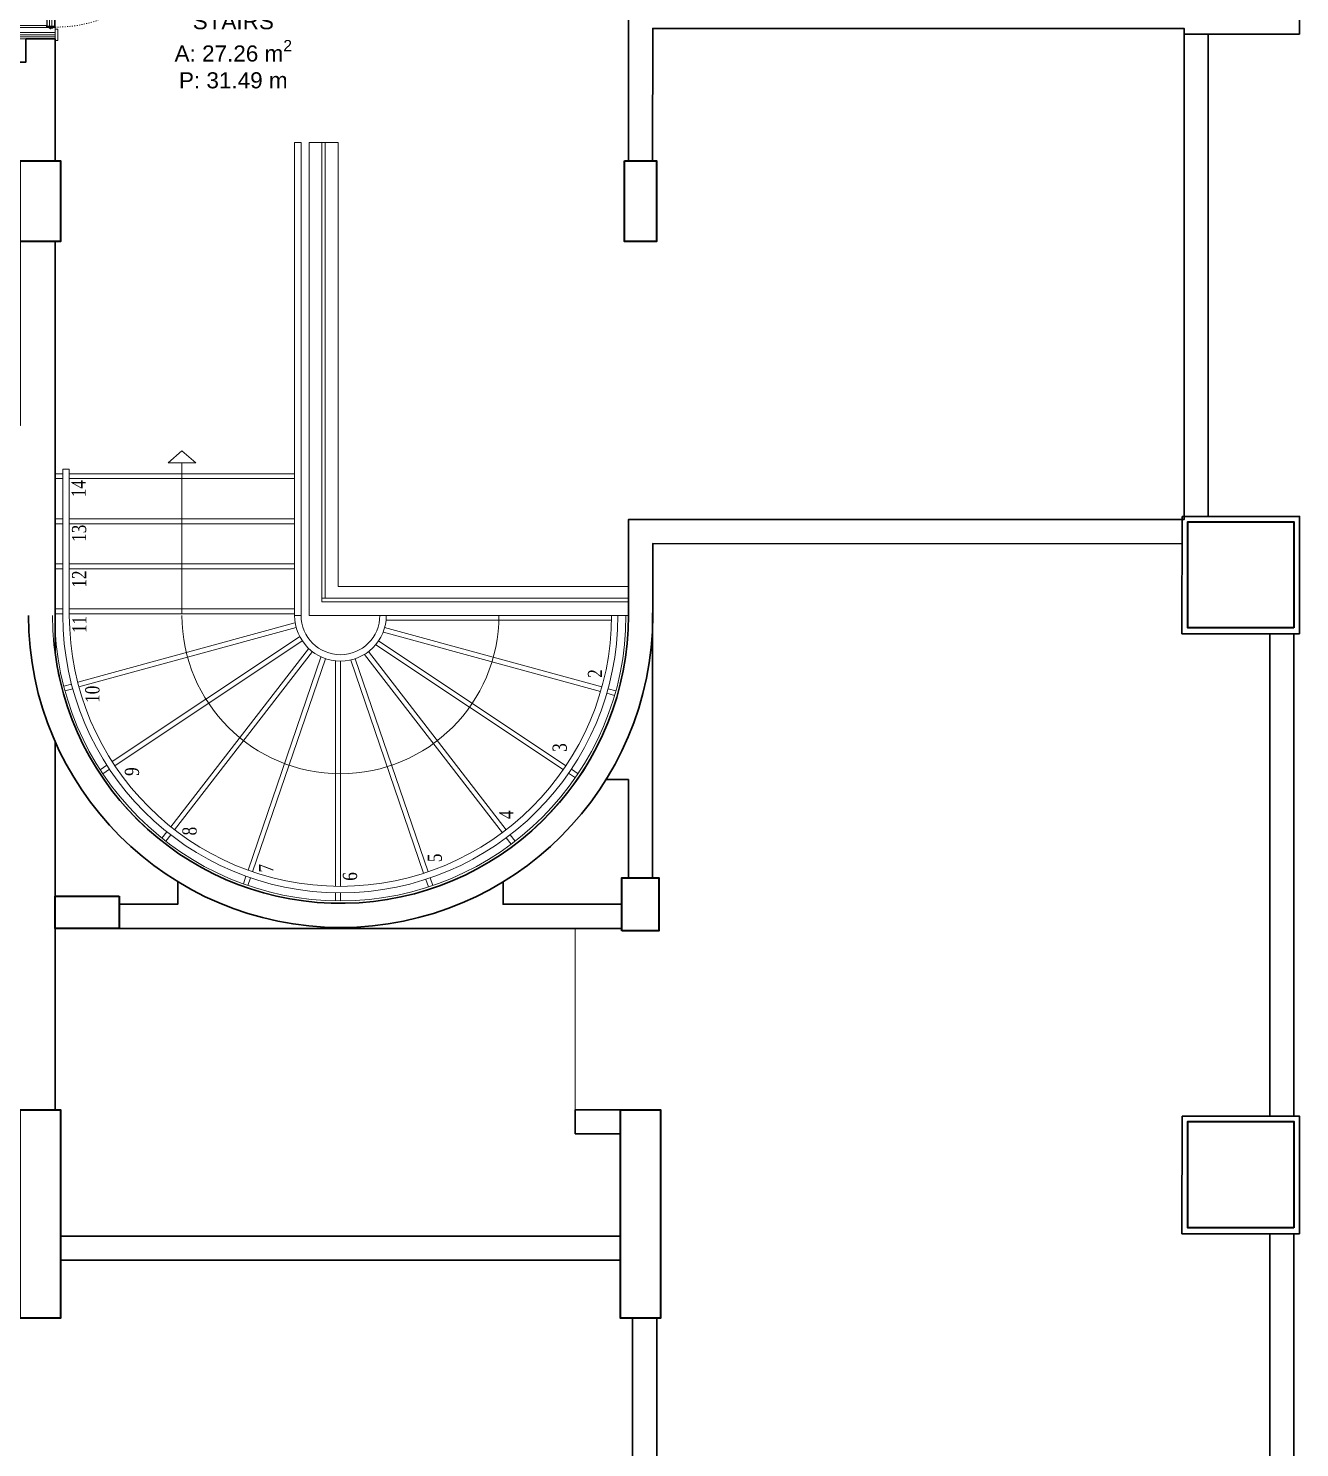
# Model space of a CAD drawing. Header units: centimetres. Extents: x 118932 to 154602, y -32682 to -23521.
# Drawn here: x 140972 to 141762, y -31239 to -30357 of the extents above; entities that cross this region are included whole.
import ezdxf

# ---------------------------------------------------------------- set-up
doc = ezdxf.new("R2010")
doc.units = ezdxf.units.CM
doc.header["$LTSCALE"] = 50
doc.header["$MEASUREMENT"] = 0
doc.linetypes.add('ACAD_ISO03W100', pattern=[30, 12, -18])
for name, color, linetype, lineweight, true_color in [('GEN_00_BL_Yazı', 7, 'Continuous', 0, 0x4f5250), ('GEN_00_BL_Ölçü Dış', 7, 'Continuous', 5, 0x766a5e), ('GEN_01_TA_Kolon', 7, 'Continuous', 35, 0xd05d28), ('GEN_01_TA_Merdiven', 7, 'Continuous', 13, 0x816183), ('GEN_02_TF_Islak Hacim', 7, 'Continuous', 5, 0x007cb0), ('GEN_02_TF_Kapı', 7, 'Continuous', 9, 0x4a3526), ('GEN_02_TF_Pencere', 7, 'Continuous', 9, 0x6093ac), ('GEN_05_ML_Ahşap', 7, 'Continuous', 9, 0x745e3d), ('GEN_05_ML_Alçıpan_giydirme', 7, 'Continuous', 18, 0x7ebab5), ('GEN_05_ML_Cam', 7, 'Continuous', 9, 0x637d96), ('GEN_06_GR_İnce', 7, 'Continuous', 13, 0xb0b0a9), ('KALACAK DUVARLAR', 7, 'Continuous', 30, 0x005387)]:
    doc.layers.add(name, color=color, linetype=linetype, lineweight=lineweight, true_color=true_color)
doc.styles.add('ARIAL', font='arial.ttf')
doc.styles.add('arial_1_18', font='arial.ttf', dxfattribs={"height": 0.2})
doc.styles.add('Arial_6', font='arial.ttf', dxfattribs={"height": 59.5325})
doc.styles.add('NEW-ROMAN', font='times.ttf', dxfattribs={"width": 0.7, "height": 15})

# ---------------------------------------------------------------- blocks, each defined once
blk = doc.blocks.new('LEVEL 0_B BLOK_MERDİVEN')
at = {"layer": 'GEN_01_TA_Merdiven'}
for p, q in [((2180.9, -862.4, 0), (2189.55, -854.74, 0)), ((2198.2, -862.4, 0), (2189.55, -854.74, 0)), ((2198.2, -862.4, 0), (2180.9, -862.4, 0)), ((2189.55, -956.14, 0), (2189.55, -862.4, 0)), ((2110.55, -869.14, 0), (2115.55, -869.14, 0)), ((2119.55, -869.14, 0), (2259.55, -869.14, 0)), ((2110.55, -897.14, 0), (2115.55, -897.14, 0)), ((2119.55, -897.14, 0), (2259.55, -897.14, 0)), ((2110.55, -925.14, 0), (2115.55, -925.14, 0)), ((2119.55, -925.14, 0), (2259.55, -925.14, 0)), ((2110.55, -953.14, 0), (2115.55, -953.14, 0)), ((2119.55, -953.14, 0), (2259.55, -953.14, 0)), ((2259.77, -961.78, 0), (2124.77, -998.77, 0)), ((2456.52, -960.14, 0), (2316.39, -960.14, 0)), ((2262.67, -970.46, 0), (2146.21, -1048.1, 0)), ((2314.74, -967.57, 0), (2449.74, -1004.56, 0)), ((2268.25, -977.86, 0), (2182.65, -1088.61, 0)), ((2310.1, -975.45, 0), (2426.56, -1053.09, 0)), ((2275.98, -983.13, 0), (2230.64, -1115.56, 0)), ((2285.05, -985.64, 0), (2285.05, -1125.62, 0)), ((2294.44, -985.08, 0), (2339.78, -1117.51, 0)), ((2303.1, -981.53, 0), (2388.69, -1092.28, 0)), ((2120.91, -999.83, 0), (2116.06, -1001.15, 0)), ((2453.6, -1005.61, 0), (2458.45, -1006.94, 0)), ((2142.88, -1050.32, 0), (2138.7, -1053.11, 0)), ((2429.89, -1055.31, 0), (2434.07, -1058.1, 0)), ((2180.21, -1091.78, 0), (2177.14, -1095.76, 0)), ((2391.14, -1095.45, 0), (2394.21, -1099.42, 0)), ((2229.35, -1119.35, 0), (2227.72, -1124.1, 0)), ((2341.07, -1121.29, 0), (2342.7, -1126.05, 0)), ((2285.05, -1129.62, 0), (2285.05, -1134.64, 0))]:
    blk.add_line(p, q, dxfattribs=at)
at = {"layer": 'GEN_01_TA_Merdiven', "linetype": 'Continuous'}
for p, q in [((2110.55, -872.14, 0), (2115.55, -872.14, 0)), ((2115.55, -957.14, 0), (2115.55, -866.14, 0)), ((2115.55, -866.14, 0), (2119.55, -866.14, 0)), ((2119.55, -957.14, 0), (2119.55, -866.14, 0)), ((2119.55, -872.14, 0), (2259.55, -872.14, 0)), ((2110.55, -900.14, 0), (2115.55, -900.14, 0)), ((2119.55, -900.14, 0), (2259.55, -900.14, 0)), ((2110.55, -928.14, 0), (2115.55, -928.14, 0)), ((2119.55, -928.14, 0), (2259.55, -928.14, 0)), ((2110.55, -956.14, 0), (2115.55, -956.14, 0)), ((2119.55, -956.14, 0), (2259.55, -956.14, 0)), ((2260.56, -964.67, 0), (2125.54, -1001.67, 0)), ((2315.53, -964.67, 0), (2450.56, -1001.67, 0)), ((2264.33, -972.95, 0), (2147.85, -1050.61, 0)), ((2311.76, -972.95, 0), (2428.25, -1050.61, 0)), ((2270.62, -979.69, 0), (2185.01, -1090.47, 0)), ((2278.82, -984.11, 0), (2233.47, -1116.56, 0)), ((2288.05, -985.64, 0), (2288.05, -1125.64, 0)), ((2297.28, -984.11, 0), (2342.62, -1116.56, 0)), ((2305.48, -979.69, 0), (2391.08, -1090.47, 0)), ((2121.68, -1002.73, 0), (2116.86, -1004.05, 0)), ((2454.42, -1002.73, 0), (2459.24, -1004.05, 0)), ((2144.52, -1052.83, 0), (2140.36, -1055.6, 0)), ((2431.58, -1052.83, 0), (2435.74, -1055.6, 0)), ((2182.57, -1093.63, 0), (2179.51, -1097.59, 0)), ((2393.53, -1093.63, 0), (2396.59, -1097.59, 0)), ((2232.18, -1120.34, 0), (2230.56, -1125.07, 0)), ((2343.92, -1120.34, 0), (2345.54, -1125.07, 0)), ((2288.05, -1129.64, 0), (2288.05, -1134.64, 0))]:
    blk.add_line(p, q, dxfattribs=at)
at = {"layer": 'GEN_01_TA_Merdiven', "elevation": 0}
blk.add_lwpolyline([(2263.55, -663.15), (2259.55, -663.15), (2259.55, -957.14), (2263.55, -957.14)], close=True, dxfattribs=at)
blk.add_lwpolyline([(2467.05, -957.14), (2268.55, -957.14), (2268.55, -663.15), (2286.55, -663.15), (2286.55, -939.14), (2467.05, -939.14)], dxfattribs=at)
at = {"layer": 'GEN_01_TA_Merdiven'}
for radius in [179, 177.5, 98.5]:
    blk.add_arc((2288.05, -957.14, 0), radius, 180, 0, dxfattribs=at)
at = {"layer": 'GEN_01_TA_Merdiven', "linetype": 'Continuous'}
for radius in [172.5, 168.5, 28.5, 24.5]:
    blk.add_arc((2288.05, -957.14, 0), radius, 180, 0, dxfattribs=at)
at = {"layer": 'GEN_05_ML_Cam', "elevation": 0}
for points in [[(2276.45, -663.15), (2278.65, -663.15), (2278.65, -946.54), (2276.45, -946.54)], [(2276.45, -946.54), (2467.05, -946.54), (2467.05, -948.74), (2276.45, -948.74)]]:
    blk.add_lwpolyline(points, close=True, dxfattribs=at)
at = {"layer": 'GEN_01_TA_Merdiven', "style": 'NEW-ROMAN', "width": 0.8}
for s, p in [('14', (2129.69, -883.71, 0)), ('13', (2130.01, -911.46, 0)), ('12', (2130.06, -939.92, 0)), ('11', (2130.2, -968.13, 0)), ('2', (2450.7, -995.98, 0)), ('10', (2138.29, -1011.54, 0)), ('3', (2428.72, -1041.99, 0)), ('9', (2162.85, -1056.97, 0)), ('4', (2395.5, -1083.8, 0)), ('8', (2198.66, -1093.97, 0)), ('5', (2351.07, -1110.63, 0)), ('7', (2246.26, -1117.08, 0)), ('6', (2298.38, -1122.18, 0))]:
    blk.add_text(s, height=8.82, rotation=90, dxfattribs=at).set_placement(p)
blk = doc.blocks.new('LEVEL 0_B BLOK_GÖRÜNÜŞ')
at = {"layer": 'GEN_02_TF_Pencere'}
for p, q in [((2204.9, -111.51, 0.01), (2204.9, -224.34, 0.01)), ((2233, -302.82, 0), (1885, -302.82, 0))]:
    blk.add_line(p, q, dxfattribs=at)
at = {"layer": 'GEN_00_BL_Ölçü Dış'}
blk.add_blockref('LEVEL 0_B BLOK_MERDİVEN', (-229.05, 1040.3, 0), dxfattribs=at)
blk = doc.blocks.new('LEVEL 0_B BLOK_KOLON')
at = {"layer": 'GEN_01_TA_Kolon', "elevation": 0}
for points in [[(-25.13, -853.03), (-0.13, -853.03), (-0.13, -903.03), (-25.13, -903.03)], [(350.37, -853.03), (370.37, -853.03), (370.37, -903.05), (350.37, -903.05)], [(766.5, -1143.37), (700.5, -1143.37), (700.5, -1077.37), (766.5, -1077.37)], [(766.5, -1143.37), (700.5, -1143.37), (700.5, -1077.37), (766.5, -1077.37)], [(348.87, -1331.72), (348.87, -1298.72), (371.87, -1298.72), (371.87, -1331.72)], [(36.37, -1310.2), (36.37, -1330.2), (-3.5, -1330.22), (-3.5, -1310.2)], [(-25.13, -1443.03), (-0.13, -1443.03), (-0.13, -1572.51), (-25.13, -1572.51)], [(347.87, -1443.05), (372.87, -1443.05), (372.87, -1572.52), (347.87, -1572.52)], [(766.5, -1516.37), (700.5, -1516.37), (700.5, -1450.37), (766.5, -1450.37)], [(766.5, -1516.37), (700.5, -1516.37), (700.5, -1450.37), (766.5, -1450.37)]]:
    blk.add_lwpolyline(points, close=True, dxfattribs=at)
blk = doc.blocks.new('KALACAK DUVALAR LEVEL 0 B BLOK')
at = {"layer": 'KALACAK DUVARLAR'}
for p, q in [((-118, -1304.52), (-118, -1048.82)), ((253.37, -1444.5, 0), (253.35, -1279.83, 0)), ((-118, -1588.82), (-118, -1359.7)), ((234.37, -1476, 0), (-78.13, -1475.99, 0)), ((205.27, -1588.83, 0.01), (205.27, -1603.83, 0.01)), ((233.37, -1588.83, 0), (205.27, -1588.83, 0.01)), ((205.27, -1603.83, 0.01), (233.37, -1603.83, 0))]:
    blk.add_line(p, q, dxfattribs=at)
for points in [[(56.5, -737.36), (238.5, -737.36), (238.5, -998.82)], [(253.37, -998.82), (253.5, -916.43), (583.7, -916.43), (583.7, -1221.8), (238.5, -1221.66), (238.5, -1281.4)], [(-118, -998.82), (-118, -922.84), (-136.13, -922.84), (-136.13, -937.34), (-345.5, -937.34), (-345.5, -955.34), (-184.5, -955.34)], [(598.7, -1219.82), (598.7, -919.95)], [(253.5, -1281.4), (253.5, -1236.67), (582.53, -1236.8)], [(-41.76, -1446.88), (-41.76, -1461), (-78.13, -1461)]]:
    blk.add_lwpolyline(points, dxfattribs=at)
at = {"layer": 'KALACAK DUVARLAR', "elevation": 0}
for points in [[(583.7, -846.95), (655.55, -846.95), (655.44, -919.95), (583.7, -919.95)], [(238.37, -1444.5), (238.37, -1383.51), (224.46, -1383.51)], [(234.37, -1461), (160.49, -1461), (160.49, -1447.04)], [(-114.63, -1667.32), (233.37, -1667.32)], [(-114.63, -1682.39), (233.37, -1682.39)]]:
    blk.add_lwpolyline(points, dxfattribs=at)
for points in [[(582.55, -1219.82), (655.55, -1219.82), (655.44, -1292.82), (582.44, -1292.82)], [(652, -1592.82), (637, -1592.82), (637, -1292.82), (652, -1292.82)], [(582.56, -1592.82), (655.56, -1592.82), (655.44, -1665.82), (582.44, -1665.82)], [(652, -1965.82), (637, -1965.82), (637, -1665.82), (652, -1665.82)], [(256, -1965.82), (241, -1965.82), (241, -1718.38), (256, -1718.38)]]:
    blk.add_lwpolyline(points, close=True, dxfattribs=at)
at = {"layer": 'KALACAK DUVARLAR'}
for radius, start in [(194, 180), (179, 187.4207)]:
    blk.add_arc((59.5, -1281.4), radius, start, 0, dxfattribs=at)
blk = doc.blocks.new('452 faucet')
at = {"layer": 'GEN_02_TF_Islak Hacim'}
for p, q in [((-1.94, 2.66), (-2.04, 2.66)), ((-2.04, 2.15), (-1.95, 2.15))]:
    blk.add_line(p, q, dxfattribs=at)
at = {"layer": 'GEN_02_TF_Islak Hacim', "flags": 128}
for points in [[(2.66, 1.5), (10.93, 9.85), (7.98, 12.81), (-0.43, 4.57)], [(2.77, 1.91), (7.78, 6.92), (4.95, 9.74), (-0.12, 4.67)]]:
    blk.add_lwpolyline(points, dxfattribs=at)
at = {"layer": 'GEN_02_TF_Islak Hacim'}
for start, end in [(103.20393, 349.40259), (184.61958, 339.28707), (111.09634, 172.45697)]:
    blk.add_arc((0.43, 2.35), 2.38, start, end, dxfattribs=at)
blk = doc.blocks.new('pr 451 rooms sink')
at = {"layer": 'GEN_00_BL_Yazı'}
blk.add_line((-9.51, -14.12), (-9.51, -11.21), dxfattribs=at)
at = {"layer": 'GEN_02_TF_Islak Hacim'}
for radius in [20, 18.5, 3.27]:
    blk.add_circle((0, -5), radius, dxfattribs=at)
blk.add_blockref('452 faucet', (-17.93, -22.35))
at = {"layer": 'GEN_00_BL_Yazı', "char_height": 6, "width": 26.0709, "attachment_point": 1, "style": 'Arial_6'}
for s, insert in [('PF-451', (-10.85, 6.59)), ('PF-452', (-14.51, -6.87))]:
    blk.add_mtext(s, dxfattribs=dict(at, insert=insert))
blk = doc.blocks.new('RIGHT 462 TEZGAH')
at = {"layer": 'GEN_02_TF_Islak Hacim'}
blk.add_lwpolyline([(37.08, 37.08), (-1.81, -1.81), (-47.77, 44.15), (-97.71, 114.31), (-68.98, 143.15), (37.08, 37.08)], dxfattribs=at)
at = {"rotation": 136.276019371548}
blk.add_blockref('pr 451 rooms sink', (-10.57, 38.77), dxfattribs=at)
at = {"layer": 'GEN_00_BL_Yazı', "insert": (-76.43, 88.58), "char_height": 6, "width": 40.3913, "attachment_point": 1, "rotation": 45, "style": 'Arial_6'}
blk.add_mtext('CS-462 -R', dxfattribs=at)
blk = doc.blocks.new('LEVEL 0 ISLAK HACİM')
at = {"rotation": 314.9999999999999}
blk.add_blockref('RIGHT 462 TEZGAH', (558.37, -4197.39, 0), dxfattribs=at)
blk = doc.blocks.new('DUVAR LEVEL 0 B LBOK')
at = {"layer": 'GEN_05_ML_Alçıpan_giydirme', "elevation": 0}
for points in [[(371.92, -82.08), (593.3, -82.08), (593.31, -72.58), (616.42, -72.58), (616.42, -70.08), (590.81, -70.08), (590.8, -79.58), (371.92, -79.58)], [(616.42, -71.33), (592.06, -71.33), (592.05, -80.83), (371.92, -80.83)]]:
    blk.add_lwpolyline(points, dxfattribs=at)
blk = doc.blocks.new('FD01-8')
at = {"layer": 'GEN_02_TF_Kapı'}
for p, q in [((4.5, 0), (0, 0)), ((4.2, 0.14), (4.2, -3)), ((4.5, 0.01), (4.5, -3)), ((4.5, 0), (4.5, -25.51)), ((4.8, 0.01), (4.8, -3)), ((4.8, 0), (85.2, 0)), ((4.8, -5.2), (4.8, 0)), ((5.1, 0.14), (5.1, -3)), ((44.31, 0), (44.31, -5.2, 0)), ((45.7, 0), (45.7, -5.2, 0)), ((77.07, 0), (77.07, -5.2, 0)), ((78.07, 0), (78.07, -5.2, 0)), ((85.2, -5.2), (85.2, 0)), ((85.5, 0), (85.5, -25.51)), ((85.5, 0), (90, 0)), ((4.5, -3), (4.2, -3)), ((4.82, -2.6), (4.5, -2.26)), ((4.82, -2.6), (4.5, -2.26)), ((4.82, -2.6), (4.5, -3.01)), ((5.7, -5.4), (4.5, -5.4)), ((4.8, -0.4), (85.2, -0.4)), ((4.8, -2.54), (4.8, -2.12)), ((4.8, -2.55), (4.82, -2.55)), ((4.8, -2.65), (4.8, -2.55)), ((4.8, -2.65), (4.82, -2.65)), ((4.8, -3.08), (4.8, -2.66)), ((5.1, -3), (4.8, -3)), ((4.8, -4.8), (85.2, -4.8)), ((4.8, -5.2), (85.2, -5.2)), ((4.82, -2.1), (5.18, -2.1)), ((4.82, -2.45), (4.82, -2.55)), ((4.82, -2.45), (4.93, -2.45)), ((4.82, -2.65), (4.82, -2.55)), ((4.82, -2.65), (4.82, -2.75)), ((4.82, -2.75), (4.93, -2.75)), ((5.18, -3.1), (4.82, -3.1)), ((4.93, -2.12), (4.93, -3.08)), ((4.93, -2.45), (4.93, -2.75)), ((5.2, -2.12), (5.2, -3.08)), ((5.4, -4.8), (5.4, -0.4)), ((5.7, -5.4), (5.7, -25.51)), ((44.41, -5.2), (45.6, -5.2)), ((84.3, -5.4), (84.3, -25.51)), ((84.3, -5.4), (85.5, -5.4)), ((84.6, -4.8), (84.6, -0.4)), ((84.8, -2.12), (84.8, -3.08)), ((85.18, -2.1), (84.82, -2.1)), ((84.82, -2.12), (84.82, -3.08)), ((85.18, -2.12), (84.82, -2.12)), ((84.82, -3.08), (85.18, -3.08)), ((84.82, -3.1), (85.18, -3.1)), ((85.07, -2.12), (85.07, -3.08)), ((85.18, -2.45), (85.07, -2.45)), ((85.07, -2.45), (85.07, -2.75)), ((85.18, -2.75), (85.07, -2.75)), ((85.18, -2.54), (85.18, -2.12)), ((85.18, -2.6), (85.5, -2.26)), ((85.18, -2.6), (85.5, -2.26)), ((85.18, -2.45), (85.18, -2.55)), ((85.18, -2.54), (85.2, -2.54)), ((85.2, -2.55), (85.18, -2.55)), ((85.18, -2.65), (85.18, -2.55)), ((85.18, -2.6), (85.5, -3.01)), ((85.18, -2.65), (85.18, -2.75)), ((85.2, -2.65), (85.18, -2.65)), ((85.18, -3.08), (85.18, -2.66)), ((85.18, -2.66), (85.2, -2.66)), ((85.2, -2.06), (85.2, -3.11)), ((86.2, -2.73), (85.2, -2.06)), ((85.2, -2.54), (85.2, -2.12)), ((85.2, -2.65), (85.2, -2.55)), ((85.2, -3.08), (85.2, -2.66)), ((86.2, -2.99), (85.2, -3.11)), ((85.2, -3.11), (85.2, -2.99)), ((85.7, -1.47), (85.8, -1.47)), ((85.8, -3.69), (85.7, -3.69)), ((85.8, -1.47), (85.8, -2.46)), ((85.8, -3.04), (85.8, -3.69)), ((86.2, -2.99), (86.2, -2.73)), ((3.1, -25.51), (0, -25.51)), ((3.5, -24.01), (3.1, -24.01)), ((3.1, -24.01), (3.1, -25.51)), ((3.5, -25.51), (3.5, -24.01)), ((5.7, -25.51), (3.5, -25.51)), ((84.3, -25.51), (86.5, -25.51)), ((86.5, -25.51), (86.5, -24.01)), ((86.5, -24.01), (86.9, -24.01)), ((86.9, -24.01), (86.9, -25.51))]:
    blk.add_line(p, q, dxfattribs=at)
at = {"layer": 'GEN_02_TF_Kapı', "linetype": 'ACAD_ISO03W100', "ltscale": 0.001}
blk.add_lwpolyline([(85.2, 0, 0.416564), (4.8, 81.35), (4.65, 0.8)], format="xyb", dxfattribs=at)
at = {"layer": 'GEN_02_TF_Kapı'}
for points in [[(3.5, 0), (-3.5, 0), (-3.5, 1.75), (3.5, 1.75)], [(0, 0), (1.5, 0), (1.5, -25.51), (0, -25.51)], [(46, 0), (44, 0), (44, 0.2), (44.4, 0.3), (45.6, 0.3), (46, 0.2)], [(44.41, 0), (44.31, 0), (44.31, -5.2), (44.41, -5.2)], [(45.6, -5.2), (44.4, -5.2), (44.4, 0), (45.6, 0)], [(45.6, 0), (45.7, 0), (45.7, -5.2), (45.6, -5.2)], [(77.17, 0), (77.07, 0), (77.07, -5.2), (77.17, -5.2)], [(77.07, 0), (77.17, 0), (77.17, -5.2), (77.07, -5.2)], [(77.17, -5.2), (77.97, -5.2), (77.97, 0), (77.17, 0)], [(77.97, 0), (78.07, 0), (78.07, -5.2), (77.97, -5.2)], [(78.07, 0), (77.97, 0), (77.97, -5.2), (78.07, -5.2)], [(86.5, 0), (93.5, 0), (93.5, 1.75), (86.5, 1.75)], [(88.5, 0), (90, 0), (90, -25.51), (88.5, -25.51)], [(46.01, -5.4), (44.01, -5.4), (44.01, -5.2), (46.01, -5.2)], [(71.25, -1.95), (85.1, -1.95), (85.1, -3.47), (71.25, -3.47)], [(71.35, -2.05), (85, -2.05), (85, -3.37), (71.35, -3.37)], [(85.2, -3.47), (85, -3.47), (85, -1.55), (85.2, -1.55)], [(85.7, -3.69), (85.5, -3.69), (85.5, -1.47), (85.7, -1.47)]]:
    blk.add_lwpolyline(points, close=True, dxfattribs=at)
for points in [[(4.8, -2.54), (4.82, -2.54), (4.82, -2.12), (5.18, -2.12), (5.18, -3.08), (4.82, -3.08), (4.82, -2.66), (4.8, -2.66)], [(3.1, -25.51), (-3.5, -25.51), (-3.5, -27.26), (3.5, -27.26), (3.5, -25.51)], [(86.9, -25.51), (93.5, -25.51), (93.5, -27.26), (86.5, -27.26), (86.5, -25.51)]]:
    blk.add_lwpolyline(points, dxfattribs=at)
blk.add_circle((4.65, 0.8), 0.8, dxfattribs=at)
for centre, start, end in [((4.82, -2.12), 91.54328, 178.45672), ((4.82, -3.08), 181.54328, 268.45672), ((5.18, -2.12), 1.54328, 88.45672), ((5.18, -3.08), 271.54328, 358.45672), ((84.82, -2.12), 91.54328, 178.45672), ((84.82, -3.08), 181.54328, 268.45672), ((85.18, -2.12), 1.54328, 88.45672), ((85.18, -3.08), 271.54328, 358.45672)]:
    blk.add_arc(centre, 0.0206, start, end, dxfattribs=at)
at = {"layer": 'GEN_05_ML_Ahşap'}
blk.add_lwpolyline([(45, -9.81), (45, 33.75)], dxfattribs=at)
blk.add_lwpolyline([(73.79, -25.81), (16.21, -25.81), (16.21, -9.81), (73.79, -9.81)], close=True, dxfattribs=at)
at = {"layer": 'GEN_00_BL_Yazı', "char_height": 9.6, "attachment_point": 7, "rotation": 90, "style": 'arial_1_18'}
for s, insert in [('\\A1;220', (55.44, 8.09)), ('\\A1;90', (43.44, 8.07))]:
    blk.add_mtext_dynamic_manual_height_columns(s, width=2834.1518, gutter_width=1500, heights=[310.23], dxfattribs=dict(at, insert=insert))
at = {"layer": 'GEN_00_BL_Yazı', "insert": (67.86, -22.98), "char_height": 9.6, "attachment_point": 9, "style": 'arial_1_18'}
blk.add_mtext_dynamic_manual_height_columns('\\A1;FD01-8', width=2834.1518, gutter_width=1500, heights=[310.23], dxfattribs=at)
blk = doc.blocks.new('level 0 b blok kapılar')
at = {"color": 5, "rotation": 270}
blk.add_blockref('FD01-8', (-737, -1066.18, 0), dxfattribs=at)
blk = doc.blocks.new('level 0 kapı')
at = {"color": 1}
blk.add_blockref('level 0 b blok kapılar', (7781.17, 460.97, 0), dxfattribs=at)
blk = doc.blocks.new('TEFRISLI MAHAL LEVEL 0 A BLOK')
at = {"layer": 'GEN_00_BL_Yazı', "transparency": 33554687, "insert": (4969.26, -1442.49, 0), "char_height": 10, "attachment_point": 2, "style": 'ARIAL'}
blk.add_mtext('\\A1;\\pxqc;G20\\PSTAIRS\\PA: 27.26 m{\\H0.7x;\\S2^ ;}\\PP: 31.49 m', dxfattribs=at)

msp = doc.modelspace()

# ---------------------------------------------------------------- block references
for name, p in [('LEVEL 0_B BLOK_KOLON', (140991.94, -29586.18, 0)), ('KALACAK DUVALAR LEVEL 0 B BLOK', (141106.44, -29440.39, 0)), ('LEVEL 0_B BLOK_GÖRÜNÜŞ', (139106.81, -30804.89, 0))]:
    msp.add_blockref(name, p)

# ---------------------------------------------------------------- next in the draw order: block references
msp.add_blockref('LEVEL 0 ISLAK HACİM', (140356.1, -26406.37, 0))

# ---------------------------------------------------------------- next in the draw order: block references
msp.add_blockref('DUVAR LEVEL 0 B LBOK', (140372.02, -30290.65))
at = {"layer": 'GEN_00_BL_Ölçü Dış'}
msp.add_blockref('TEFRISLI MAHAL LEVEL 0 A BLOK', (136129.97, -28888.13), dxfattribs=at)
at = {"layer": 'GEN_06_GR_İnce'}
msp.add_blockref('level 0 kapı', (133944.27, -29665.52), dxfattribs=at)

doc.saveas('drawing.dxf')
